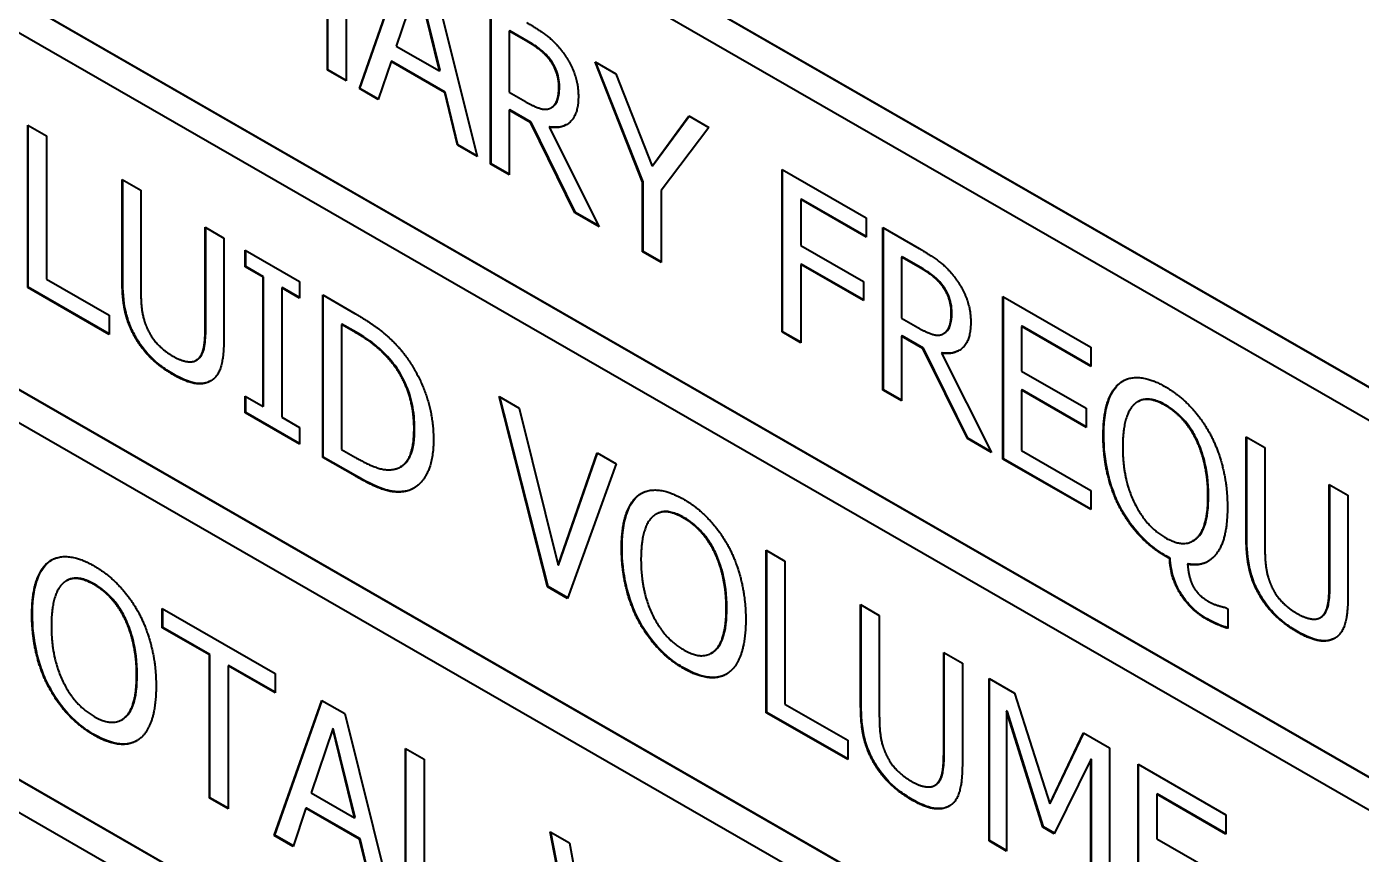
# Model space of a CAD drawing. Header units: millimetres. Extents: x 0 to 4205, y 0 to 2970.
# Drawn here: x 3783.57 to 3791.96, y 2356.23 to 2361.44 of the extents above; entities that cross this region are included whole.
import ezdxf

# ---------------------------------------------------------------- set-up
doc = ezdxf.new("R2010")
doc.units = ezdxf.units.MM
doc.header["$LTSCALE"] = 5
doc.layers.add('가시적인 것(ISO)', color=3, linetype='Continuous', lineweight=40)
doc.layers.add('가시적인 좁은 것(ISO)', color=3, linetype='Continuous', lineweight=35)

msp = doc.modelspace()

# ---------------------------------------------------------------- linework, layer by layer
at = {"layer": '가시적인 것(ISO)'}
for p, q in [((3782.2341, 2364.8003), (3797.9637, 2355.7422)), ((3797.9637, 2355.7381), (3782.2306, 2364.7982)), ((3782.2306, 2364.5938), (3797.9637, 2355.5337)), ((3797.9637, 2353.2855), (3782.2306, 2362.3456)), ((3782.2341, 2362.3476), (3797.9637, 2353.2896)), ((3782.2306, 2362.1412), (3797.9637, 2353.0811)), ((3785.5783, 2362.1172), (3785.5783, 2361.0952)), ((3785.4608, 2361.1629), (3785.4608, 2362.0432)), ((3785.4643, 2361.1649), (3785.4643, 2362.0452)), ((3785.6621, 2361.047), (3785.9601, 2361.8973)), ((3785.6656, 2361.049), (3785.9624, 2361.896)), ((3786.1047, 2361.814), (3786.4027, 2360.6205)), ((3786.0295, 2361.7182), (3785.8934, 2361.3154)), ((3786.1663, 2361.1582), (3786.0295, 2361.7182)), ((3786.1699, 2361.1603), (3786.0331, 2361.7202)), ((3786.4865, 2360.5722), (3786.4865, 2361.5942)), ((3786.4901, 2360.5743), (3786.4901, 2361.5921)), ((3786.6075, 2361.4109), (3786.604, 2361.4089)), ((3786.7207, 2361.3417), (3786.604, 2361.4089)), ((3786.604, 2361.4089), (3786.604, 2361.0247)), ((3786.7243, 2361.3437), (3786.6075, 2361.4109)), ((3785.8934, 2361.3154), (3786.1663, 2361.1582)), ((3785.8612, 2361.218), (3785.781, 2360.9785)), ((3785.8647, 2361.2201), (3785.8612, 2361.218)), ((3786.1986, 2361.0237), (3785.8612, 2361.218)), ((3786.2021, 2361.0258), (3785.8647, 2361.2201)), ((3787.1448, 2361.2151), (3787.2751, 2361.14)), ((3787.4435, 2360.4592), (3787.1448, 2361.2151)), ((3787.447, 2360.4613), (3787.1504, 2361.2119)), ((3785.4643, 2361.1649), (3785.4608, 2361.1629)), ((3785.5783, 2361.0952), (3785.4608, 2361.1629)), ((3785.5783, 2361.0993), (3785.4643, 2361.1649)), ((3786.1699, 2361.1603), (3786.1663, 2361.1582)), ((3787.2751, 2361.14), (3787.5029, 2360.5592)), ((3785.6656, 2361.049), (3785.6621, 2361.047)), ((3785.781, 2360.9785), (3785.6621, 2361.047)), ((3785.7821, 2360.9819), (3785.6656, 2361.049)), ((3786.2021, 2361.0258), (3786.1986, 2361.0237)), ((3786.2788, 2360.6918), (3786.1986, 2361.0237)), ((3786.2823, 2360.6939), (3786.2021, 2361.0258)), ((3786.604, 2361.0247), (3786.7071, 2360.9653)), ((3786.6075, 2360.9132), (3786.604, 2360.9112)), ((3786.7386, 2360.8337), (3786.604, 2360.9112)), ((3786.604, 2360.9112), (3786.604, 2360.5046)), ((3786.7422, 2360.8357), (3786.6075, 2360.9132)), ((3786.8669, 2360.9263), (3786.8667, 2360.9262)), ((3786.8733, 2360.9299), (3786.8697, 2360.9278)), ((3787.5029, 2360.5592), (3787.735, 2360.8752)), ((3787.5064, 2360.5612), (3787.7364, 2360.8744)), ((3787.735, 2360.8752), (3787.8596, 2360.8034)), ((3783.5763, 2359.7955), (3783.5763, 2360.8174)), ((3783.5763, 2360.8174), (3783.6938, 2360.7498)), ((3783.5798, 2359.7975), (3783.5798, 2360.8154)), ((3786.7422, 2360.8357), (3786.7386, 2360.8337)), ((3787.018, 2360.2662), (3786.7386, 2360.8337)), ((3787.0215, 2360.2682), (3786.7422, 2360.8357)), ((3786.8596, 2360.8061), (3786.8561, 2360.8041)), ((3786.8561, 2360.8041), (3787.1706, 2360.1783)), ((3787.8596, 2360.8034), (3787.5609, 2360.4057)), ((3783.6938, 2360.7498), (3783.6938, 2359.8487)), ((3786.2823, 2360.6939), (3786.2788, 2360.6918)), ((3786.4027, 2360.6205), (3786.2788, 2360.6918)), ((3786.4015, 2360.6252), (3786.2823, 2360.6939)), ((3786.4901, 2360.5743), (3786.4865, 2360.5722)), ((3786.604, 2360.5046), (3786.4865, 2360.5722)), ((3786.604, 2360.5086), (3786.4901, 2360.5743)), ((3787.5064, 2360.5612), (3787.5029, 2360.5592)), ((3788.3209, 2359.5159), (3788.3209, 2360.5378)), ((3788.3209, 2360.5378), (3788.8495, 2360.2334)), ((3788.3244, 2359.5179), (3788.3244, 2360.5358)), ((3784.1701, 2359.8378), (3784.1701, 2360.4755)), ((3784.1701, 2360.4755), (3784.2876, 2360.4078)), ((3784.1736, 2359.8398), (3784.1736, 2360.4734)), ((3787.447, 2360.4613), (3787.4435, 2360.4592)), ((3787.4435, 2360.0212), (3787.4435, 2360.4592)), ((3787.447, 2360.0232), (3787.447, 2360.4613)), ((3784.2876, 2360.4078), (3784.2876, 2359.7701)), ((3787.5609, 2360.4057), (3787.5609, 2359.9535)), ((3788.4419, 2360.3513), (3788.4384, 2360.3493)), ((3788.8495, 2360.1166), (3788.4419, 2360.3513)), ((3787.0215, 2360.2682), (3787.018, 2360.2662)), ((3787.1677, 2360.184), (3787.0215, 2360.2682)), ((3788.8495, 2360.1125), (3788.4384, 2360.3493)), ((3788.4384, 2360.3493), (3788.4384, 2360.0611)), ((3787.1706, 2360.1783), (3787.018, 2360.2662)), ((3788.8495, 2360.2334), (3788.8495, 2360.1125)), ((3784.6922, 2359.5338), (3784.6922, 2360.1748)), ((3784.6922, 2360.1748), (3784.8097, 2360.1071)), ((3784.6958, 2359.5358), (3784.6958, 2360.1727)), ((3784.8097, 2360.1071), (3784.8097, 2359.4694)), ((3788.9548, 2360.1728), (3789.1826, 2360.0416)), ((3788.9548, 2359.1508), (3788.9548, 2360.1728)), ((3788.9583, 2359.1529), (3788.9583, 2360.1707)), ((3784.9437, 2359.9256), (3784.9437, 2360.03)), ((3784.9437, 2360.03), (3785.286, 2359.8328)), ((3784.9472, 2359.9277), (3784.9472, 2360.028)), ((3787.447, 2360.0232), (3787.4435, 2360.0212)), ((3787.5609, 2359.9535), (3787.4435, 2360.0212)), ((3787.5609, 2359.9576), (3787.447, 2360.0232)), ((3788.4384, 2360.0611), (3788.8323, 2359.8342)), ((3788.4419, 2359.9422), (3788.4384, 2359.9401)), ((3788.8323, 2359.7133), (3788.4384, 2359.9401)), ((3788.4384, 2359.9401), (3788.4384, 2359.4482)), ((3788.8323, 2359.7174), (3788.4419, 2359.9422)), ((3789.0758, 2359.9896), (3789.0723, 2359.9875)), ((3789.189, 2359.9203), (3789.0723, 2359.9875)), ((3789.0723, 2359.9875), (3789.0723, 2359.6033)), ((3789.1926, 2359.9223), (3789.0758, 2359.9896)), ((3797.9637, 2350.8328), (3782.2306, 2359.8929)), ((3782.2341, 2359.895), (3797.9637, 2350.8369)), ((3783.6938, 2359.8487), (3784.0884, 2359.6215)), ((3784.9472, 2359.9277), (3784.9437, 2359.9256)), ((3785.0561, 2359.8609), (3784.9437, 2359.9256)), ((3785.0596, 2359.8629), (3784.9472, 2359.9277)), ((3785.0596, 2359.8629), (3785.0561, 2359.8609)), ((3785.0561, 2359.0476), (3785.0561, 2359.8609)), ((3785.0596, 2359.0497), (3785.0596, 2359.8629)), ((3783.5798, 2359.7975), (3783.5763, 2359.7955)), ((3784.0884, 2359.5005), (3783.5763, 2359.7955)), ((3784.0884, 2359.5046), (3783.5798, 2359.7975)), ((3785.1771, 2359.7953), (3785.1736, 2359.7932)), ((3785.286, 2359.7285), (3785.1736, 2359.7932)), ((3785.1736, 2359.7932), (3785.1736, 2358.98)), ((3785.286, 2359.7325), (3785.1771, 2359.7953)), ((3785.286, 2359.8328), (3785.286, 2359.7285)), ((3788.8323, 2359.8342), (3788.8323, 2359.7133)), ((3782.2306, 2359.6886), (3797.9637, 2350.6285)), ((3785.4314, 2359.7491), (3785.6327, 2359.6332)), ((3785.4314, 2358.7272), (3785.4314, 2359.7491)), ((3785.435, 2358.7292), (3785.435, 2359.7471)), ((3789.709, 2358.7165), (3789.709, 2359.7384)), ((3789.709, 2359.7384), (3790.262, 2359.42)), ((3789.7126, 2358.7185), (3789.7126, 2359.7364)), ((3784.0884, 2359.6215), (3784.0884, 2359.5005)), ((3789.0723, 2359.6033), (3789.1754, 2359.5439)), ((3785.5524, 2359.5659), (3785.5489, 2359.5638)), ((3785.6384, 2359.5123), (3785.5489, 2359.5638)), ((3785.5489, 2359.5638), (3785.5489, 2358.7771)), ((3785.642, 2359.5143), (3785.5524, 2359.5659)), ((3788.3244, 2359.5179), (3788.3209, 2359.5159)), ((3788.4384, 2359.4482), (3788.3209, 2359.5159)), ((3788.4384, 2359.4523), (3788.3244, 2359.5179)), ((3789.83, 2359.5519), (3789.8265, 2359.5499)), ((3790.262, 2359.2991), (3789.8265, 2359.5499)), ((3789.8265, 2359.5499), (3789.8265, 2359.27)), ((3790.262, 2359.3032), (3789.83, 2359.5519)), ((3789.0758, 2359.4918), (3789.0723, 2359.4898)), ((3789.2069, 2359.4123), (3789.0723, 2359.4898)), ((3789.0723, 2359.4898), (3789.0723, 2359.0832)), ((3789.2105, 2359.4143), (3789.0758, 2359.4918)), ((3789.3351, 2359.5049), (3789.335, 2359.5048)), ((3789.3415, 2359.5085), (3789.338, 2359.5065)), ((3789.2105, 2359.4143), (3789.2069, 2359.4123)), ((3789.4863, 2358.8448), (3789.2069, 2359.4123)), ((3789.4898, 2358.8468), (3789.2105, 2359.4143)), ((3789.3279, 2359.3847), (3789.3244, 2359.3827)), ((3789.3244, 2359.3827), (3789.6388, 2358.7569)), ((3790.262, 2359.42), (3790.262, 2359.2991)), ((3784.6399, 2359.3397), (3784.6364, 2359.3377)), ((3789.8265, 2359.27), (3790.2326, 2359.0361)), ((3784.9437, 2359.0081), (3784.9437, 2359.1124)), ((3784.9437, 2359.1124), (3785.0561, 2359.0476)), ((3784.9472, 2359.0101), (3784.9472, 2359.1104)), ((3786.8454, 2357.9129), (3786.541, 2359.1102)), ((3786.541, 2359.1102), (3786.667, 2359.0376)), ((3786.8489, 2357.915), (3786.5457, 2359.1074)), ((3788.9583, 2359.1529), (3788.9548, 2359.1508)), ((3789.0723, 2359.0832), (3788.9548, 2359.1508)), ((3789.0723, 2359.0873), (3788.9583, 2359.1529)), ((3789.83, 2359.1511), (3789.8265, 2359.149)), ((3790.2326, 2358.9152), (3789.8265, 2359.149)), ((3789.8265, 2359.149), (3789.8265, 2358.7698)), ((3790.2326, 2358.9192), (3789.83, 2359.1511)), ((3784.9472, 2359.0101), (3784.9437, 2359.0081)), ((3785.286, 2358.8109), (3784.9437, 2359.0081)), ((3785.286, 2358.815), (3784.9472, 2359.0101)), ((3785.0596, 2359.0497), (3785.0561, 2359.0476)), ((3786.667, 2359.0376), (3786.912, 2358.0477)), ((3790.2326, 2359.0361), (3790.2326, 2358.9152)), ((3790.562, 2359.0793), (3790.5584, 2359.0773)), ((3785.1736, 2358.98), (3785.286, 2358.9152)), ((3785.286, 2358.9152), (3785.286, 2358.8109)), ((3789.4898, 2358.8468), (3789.4863, 2358.8448)), ((3789.6388, 2358.7569), (3789.4863, 2358.8448)), ((3789.636, 2358.7626), (3789.4898, 2358.8468)), ((3791.2404, 2358.2189), (3791.2404, 2358.8566)), ((3791.2404, 2358.8566), (3791.3579, 2358.7889)), ((3791.244, 2358.2209), (3791.244, 2358.8545)), ((3785.5489, 2358.7771), (3785.6384, 2358.7255)), ((3786.912, 2358.0477), (3787.1569, 2358.7554)), ((3787.1569, 2358.7554), (3787.2766, 2358.6866)), ((3789.8265, 2358.7698), (3790.262, 2358.519)), ((3791.3579, 2358.7889), (3791.3579, 2358.1512)), ((3785.435, 2358.7292), (3785.4314, 2358.7272)), ((3785.6349, 2358.61), (3785.4314, 2358.7272)), ((3785.6384, 2358.612), (3785.435, 2358.7292)), ((3786.9155, 2358.0497), (3787.1593, 2358.7541)), ((3787.2766, 2358.6866), (3786.9722, 2357.8399)), ((3789.7126, 2358.7185), (3789.709, 2358.7165)), ((3790.262, 2358.3981), (3789.709, 2358.7165)), ((3790.262, 2358.4021), (3789.7126, 2358.7185)), ((3785.9248, 2358.6692), (3785.9213, 2358.6672)), ((3785.9514, 2358.5138), (3785.9479, 2358.5117)), ((3790.262, 2358.519), (3790.262, 2358.3981)), ((3791.7626, 2357.9149), (3791.7626, 2358.5559)), ((3791.7626, 2358.5559), (3791.8801, 2358.4882)), ((3791.7661, 2357.9169), (3791.7661, 2358.5538)), ((3787.4205, 2358.491), (3787.417, 2358.4889)), ((3791.8801, 2358.4882), (3791.8801, 2357.8505)), ((3787.5321, 2358.3714), (3787.5286, 2358.3694)), ((3790.9088, 2358.2029), (3790.9053, 2358.2008)), ((3788.2213, 2357.1206), (3788.2213, 2358.1425)), ((3788.2213, 2358.1425), (3788.3388, 2358.0749)), ((3788.2249, 2357.1226), (3788.2249, 2358.1405)), ((3790.7584, 2358.0907), (3790.7312, 2358.1064)), ((3790.7619, 2358.0927), (3790.7347, 2358.1084)), ((3790.7619, 2358.0927), (3790.7584, 2358.0907)), ((3783.7116, 2358.0719), (3783.7081, 2358.0699)), ((3786.9155, 2358.0497), (3786.912, 2358.0477)), ((3788.3388, 2358.0749), (3788.3388, 2357.1738)), ((3790.8751, 2358.0565), (3790.8716, 2358.0545)), ((3783.8233, 2357.9524), (3783.8197, 2357.9504)), ((3786.8489, 2357.915), (3786.8454, 2357.9129)), ((3786.9722, 2357.8399), (3786.8454, 2357.9129)), ((3786.9734, 2357.8433), (3786.8489, 2357.915)), ((3784.4222, 2357.6545), (3784.4222, 2357.7754)), ((3784.4222, 2357.7754), (3785.1328, 2357.3663)), ((3784.4257, 2357.6566), (3784.4257, 2357.7734)), ((3788.8151, 2357.1629), (3788.8151, 2357.8006)), ((3788.8151, 2357.8006), (3788.9326, 2357.7329)), ((3788.8187, 2357.1649), (3788.8187, 2357.7985)), ((3791.1094, 2357.7834), (3791.1251, 2357.7743)), ((3791.1251, 2357.7743), (3791.1251, 2357.6509)), ((3788.9326, 2357.7329), (3788.9326, 2357.0952)), ((3791.7103, 2357.7208), (3791.7067, 2357.7188)), ((3784.4257, 2357.6566), (3784.4222, 2357.6545)), ((3784.7187, 2357.4838), (3784.4222, 2357.6545)), ((3784.7223, 2357.4858), (3784.4257, 2357.6566)), ((3787.8793, 2357.4965), (3787.8758, 2357.4945)), ((3789.3373, 2356.8589), (3789.3373, 2357.4999)), ((3789.3373, 2357.4999), (3789.4548, 2357.4322)), ((3789.3408, 2356.8609), (3789.3408, 2357.4978)), ((3797.9637, 2348.3802), (3782.2306, 2357.4403)), ((3782.2341, 2357.4423), (3797.9637, 2348.3843)), ((3784.7223, 2357.4858), (3784.7187, 2357.4838)), ((3784.7187, 2356.5827), (3784.7187, 2357.4838)), ((3784.7223, 2356.5848), (3784.7223, 2357.4858)), ((3784.8398, 2357.4181), (3784.8362, 2357.4161)), ((3785.1328, 2357.2453), (3784.8362, 2357.4161)), ((3784.8362, 2357.4161), (3784.8362, 2356.5151)), ((3785.1328, 2357.2494), (3784.8398, 2357.4181)), ((3789.4548, 2357.4322), (3789.4548, 2356.7945)), ((3785.1328, 2357.3663), (3785.1328, 2357.2453)), ((3789.6231, 2357.3353), (3789.7835, 2357.2429)), ((3789.6231, 2356.3134), (3789.6231, 2357.3353)), ((3789.6266, 2356.3154), (3789.6266, 2357.3332)), ((3782.2306, 2357.2359), (3797.9637, 2348.1758)), ((3785.127, 2356.3476), (3785.425, 2357.198)), ((3785.1306, 2356.3497), (3785.4273, 2357.1966)), ((3785.425, 2357.198), (3785.5697, 2357.1146)), ((3788.3388, 2357.1738), (3788.7335, 2356.9466)), ((3789.7835, 2357.2429), (3790.0041, 2356.5469)), ((3784.1704, 2357.0775), (3784.1669, 2357.0755)), ((3785.5697, 2357.1146), (3785.8677, 2355.9211)), ((3788.2249, 2357.1226), (3788.2213, 2357.1206)), ((3788.7335, 2356.8256), (3788.2213, 2357.1206)), ((3788.7335, 2356.8297), (3788.2249, 2357.1226)), ((3789.7362, 2357.1326), (3789.7327, 2357.1306)), ((3789.9612, 2356.4002), (3789.7327, 2357.1306)), ((3789.7327, 2357.1306), (3789.7327, 2356.2502)), ((3789.9647, 2356.4023), (3789.7362, 2357.1326)), ((3785.4945, 2357.0188), (3785.3584, 2356.616)), ((3785.498, 2357.0209), (3785.4945, 2357.0188)), ((3785.6313, 2356.4589), (3785.4945, 2357.0188)), ((3785.6348, 2356.4609), (3785.498, 2357.0209)), ((3790.0041, 2356.5469), (3790.2176, 2356.9929)), ((3790.2176, 2356.9929), (3790.3809, 2356.8989)), ((3788.7335, 2356.9466), (3788.7335, 2356.8256)), ((3790.0077, 2356.5489), (3790.2196, 2356.9918)), ((3785.9515, 2355.8729), (3785.9515, 2356.8948)), ((3785.9515, 2356.8948), (3786.0689, 2356.8272)), ((3785.955, 2355.8749), (3785.955, 2356.8928)), ((3786.0689, 2356.8272), (3786.0689, 2355.9261)), ((3790.2634, 2356.8249), (3790.0328, 2356.359)), ((3790.267, 2356.827), (3790.2634, 2356.8249)), ((3790.2634, 2355.9446), (3790.2634, 2356.8249)), ((3790.267, 2355.9466), (3790.267, 2356.827)), ((3790.3809, 2356.8989), (3790.3809, 2355.877)), ((3790.56, 2355.7738), (3790.56, 2356.7958)), ((3790.56, 2356.7958), (3791.1129, 2356.4773)), ((3790.5635, 2355.7759), (3790.5635, 2356.7937)), ((3789.285, 2356.6648), (3789.2814, 2356.6628)), ((3784.7223, 2356.5848), (3784.7187, 2356.5827)), ((3784.8362, 2356.5151), (3784.7187, 2356.5827)), ((3784.8362, 2356.5192), (3784.7223, 2356.5848)), ((3785.3584, 2356.616), (3785.6313, 2356.4589)), ((3790.681, 2356.6092), (3790.6774, 2356.6072)), ((3791.1129, 2356.3564), (3790.6774, 2356.6072)), ((3790.6774, 2356.6072), (3790.6774, 2356.3273)), ((3791.1129, 2356.3605), (3790.681, 2356.6092)), ((3785.3262, 2356.5187), (3785.2459, 2356.2792)), ((3785.3297, 2356.5207), (3785.3262, 2356.5187)), ((3785.6635, 2356.3244), (3785.3262, 2356.5187)), ((3785.6671, 2356.3264), (3785.3297, 2356.5207)), ((3790.0077, 2356.5489), (3790.0041, 2356.5469)), ((3785.6348, 2356.4609), (3785.6313, 2356.4589)), ((3791.1129, 2356.4773), (3791.1129, 2356.3564)), ((3785.1306, 2356.3497), (3785.127, 2356.3476)), ((3785.2459, 2356.2792), (3785.127, 2356.3476)), ((3785.2471, 2356.2826), (3785.1306, 2356.3497)), ((3785.6671, 2356.3264), (3785.6635, 2356.3244)), ((3785.7437, 2355.9925), (3785.6635, 2356.3244)), ((3785.7473, 2355.9945), (3785.6671, 2356.3264)), ((3787.0875, 2355.2187), (3786.8618, 2356.3705)), ((3786.8618, 2356.3705), (3786.9829, 2356.3008)), ((3787.091, 2355.2207), (3786.8663, 2356.368)), ((3789.9647, 2356.4023), (3789.9612, 2356.4002)), ((3790.0328, 2356.359), (3789.9612, 2356.4002)), ((3790.0344, 2356.3622), (3789.9647, 2356.4023)), ((3790.6774, 2356.3273), (3791.0836, 2356.0934)), ((3786.9829, 2356.3008), (3787.1605, 2355.3513)), ((3789.6266, 2356.3154), (3789.6231, 2356.3134)), ((3789.7327, 2356.2502), (3789.6231, 2356.3134)), ((3789.7327, 2356.2543), (3789.6266, 2356.3154))]:
    msp.add_line(p, q, dxfattribs=at)
for points, degree in [([(3786.7143, 2361.463), (3786.7902, 2361.4193), (3786.8926, 2361.3412), (3786.9392, 2361.2796)], 2), ([(3786.8611, 2361.2261), (3786.8361, 2361.2595), (3786.7694, 2361.3136), (3786.7207, 2361.3417)], 2), ([(3786.9392, 2361.2796), (3786.9858, 2361.218), (3787.0395, 2361.0786), (3787.0395, 2360.9983)], 2), ([(3786.917, 2361.0581), (3786.917, 2361.1028), (3786.8898, 2361.1872), (3786.8611, 2361.2261)], 2), ([(3786.8669, 2360.9263), (3786.8926, 2360.9396), (3786.917, 2361.0051), (3786.917, 2361.0581)], 2), ([(3786.7071, 2360.9653), (3786.758, 2360.936), (3786.8389, 2360.9101), (3786.8669, 2360.9263)], 2), ([(3787.0395, 2360.9983), (3787.0395, 2360.8865), (3786.9406, 2360.7919), (3786.8561, 2360.8041)], 2), ([(3789.1826, 2360.0416), (3789.2585, 2359.9979), (3789.3609, 2359.9198), (3789.4075, 2359.8583)], 2), ([(3789.3294, 2359.8047), (3789.3043, 2359.8381), (3789.2377, 2359.8922), (3789.189, 2359.9203)], 2), ([(3789.4075, 2359.8583), (3789.454, 2359.7967), (3789.5078, 2359.6572), (3789.5078, 2359.5769)], 2), ([(3784.2546, 2359.4777), (3784.208, 2359.5575), (3784.1701, 2359.7285), (3784.1701, 2359.8378)], 2), ([(3784.2876, 2359.7701), (3784.2876, 2359.6989), (3784.3033, 2359.5938), (3784.3255, 2359.5421)], 2), ([(3789.3853, 2359.6367), (3789.3853, 2359.6814), (3789.3581, 2359.7658), (3789.3294, 2359.8047)], 2), ([(3785.6327, 2359.6332), (3785.7573, 2359.5614), (3785.8992, 2359.4367), (3785.9493, 2359.3697)], 2), ([(3789.3351, 2359.5049), (3789.3609, 2359.5182), (3789.3853, 2359.5837), (3789.3853, 2359.6367)], 2), ([(3784.3255, 2359.5421), (3784.3492, 2359.4871), (3784.4308, 2359.3978), (3784.4895, 2359.364)], 2), ([(3784.6543, 2359.3527), (3784.6765, 2359.3789), (3784.6922, 2359.465), (3784.6922, 2359.5338)], 2), ([(3785.872, 2359.3165), (3785.8247, 2359.3761), (3785.718, 2359.4665), (3785.6384, 2359.5123)], 2), ([(3789.1754, 2359.5439), (3789.2263, 2359.5146), (3789.3072, 2359.4887), (3789.3351, 2359.5049)], 2), ([(3789.5078, 2359.5769), (3789.5078, 2359.4651), (3789.4089, 2359.3705), (3789.3244, 2359.3827)], 2), ([(3784.4895, 2359.248), (3784.4115, 2359.293), (3784.2954, 2359.407), (3784.2546, 2359.4777)], 2), ([(3784.8097, 2359.4694), (3784.8097, 2359.3626), (3784.7725, 2359.2317), (3784.7252, 2359.2067)], 2), ([(3784.4895, 2359.364), (3784.5447, 2359.3322), (3784.6306, 2359.3249), (3784.6543, 2359.3527)], 2), ([(3784.6399, 2359.3397), (3784.6466, 2359.3436), (3784.6525, 2359.3486), (3784.6578, 2359.3548)], 3), ([(3785.9493, 2359.3697), (3786.0345, 2359.2552), (3786.1284, 2358.985), (3786.1284, 2358.836)], 2), ([(3786.0059, 2358.9081), (3786.0059, 2359.0257), (3785.9386, 2359.231), (3785.872, 2359.3165)], 2), ([(3784.7252, 2359.2067), (3784.6829, 2359.183), (3784.5712, 2359.201), (3784.4895, 2359.248)], 2), ([(3784.7307, 2359.2098), (3784.73, 2359.2095), (3784.7294, 2359.2091), (3784.7287, 2359.2088)], 3), ([(3790.3408, 2358.8628), (3790.3408, 2358.992), (3790.3959, 2359.1557), (3790.4468, 2359.196)], 2), ([(3790.4468, 2359.196), (3790.4984, 2359.235), (3790.6423, 2359.2225), (3790.7312, 2359.1714)], 2), ([(3790.4503, 2359.198), (3790.4554, 2359.2018), (3790.4606, 2359.2054), (3790.466, 2359.2086)], 3), ([(3790.7319, 2359.0533), (3790.6681, 2359.0901), (3790.5721, 2359.094), (3790.5356, 2359.0604)], 2), ([(3790.7312, 2359.1714), (3790.8214, 2359.1194), (3790.9661, 2358.9632), (3791.0162, 2358.8681)], 2), ([(3790.5356, 2359.0604), (3790.5005, 2359.0284), (3790.4633, 2358.8917), (3790.4633, 2358.7923)], 2), ([(3790.9274, 2358.8347), (3790.8923, 2358.908), (3790.7935, 2359.0179), (3790.7319, 2359.0533)], 2), ([(3785.8827, 2358.6528), (3785.9443, 2358.6654), (3786.0059, 2358.7889), (3786.0059, 2358.9081)], 2), ([(3790.4461, 2358.4097), (3790.3952, 2358.5068), (3790.3408, 2358.737), (3790.3408, 2358.8628)], 2), ([(3791.0162, 2358.8681), (3791.0664, 2358.7721), (3791.1222, 2358.5404), (3791.1222, 2358.4128)], 2), ([(3786.1284, 2358.836), (3786.1284, 2358.696), (3786.0302, 2358.5273), (3785.9479, 2358.5117)], 2), ([(3790.4633, 2358.7923), (3790.4633, 2358.5911), (3790.6094, 2358.2924), (3790.7319, 2358.2219)], 2), ([(3790.9998, 2358.4834), (3790.9998, 2358.5852), (3790.9618, 2358.7636), (3790.9274, 2358.8347)], 2), ([(3785.6384, 2358.7255), (3785.7165, 2358.6806), (3785.8347, 2358.6415), (3785.8827, 2358.6528)], 2), ([(3785.9479, 2358.5117), (3785.8805, 2358.5017), (3785.7423, 2358.5481), (3785.6349, 2358.61)], 2), ([(3786.005, 2358.5331), (3785.9887, 2358.5239), (3785.9708, 2358.5174), (3785.9514, 2358.5138)], 3), ([(3787.417, 2358.4889), (3787.4685, 2358.5271), (3787.6125, 2358.5146), (3787.7013, 2358.4635)], 2), ([(3787.3109, 2358.1558), (3787.3109, 2358.2842), (3787.3661, 2358.4478), (3787.417, 2358.4889)], 2), ([(3787.4205, 2358.491), (3787.4251, 2358.4944), (3787.4299, 2358.4976), (3787.4348, 2358.5005)], 3), ([(3787.7013, 2358.4635), (3787.7916, 2358.4115), (3787.9363, 2358.2553), (3787.9864, 2358.161)], 2), ([(3790.7319, 2358.2219), (3790.8544, 2358.1514), (3790.9998, 2358.2821), (3790.9998, 2358.4834)], 2), ([(3787.5058, 2358.3525), (3787.4707, 2358.3205), (3787.4334, 2358.1846), (3787.4334, 2358.0853)], 2), ([(3787.702, 2358.3455), (3787.6383, 2358.3822), (3787.5423, 2358.3861), (3787.5058, 2358.3525)], 2), ([(3787.8976, 2358.1269), (3787.8625, 2358.2001), (3787.7636, 2358.31), (3787.702, 2358.3455)], 2), ([(3790.7312, 2358.1064), (3790.6416, 2358.1579), (3790.4977, 2358.3112), (3790.4461, 2358.4097)], 2), ([(3791.1222, 2358.4128), (3791.1222, 2358.2141), (3790.9883, 2358.0328), (3790.8716, 2358.0545)], 2), ([(3791.325, 2357.8588), (3791.2784, 2357.9386), (3791.2404, 2358.1096), (3791.2404, 2358.2189)], 2), ([(3783.7081, 2358.0699), (3783.7597, 2358.1081), (3783.9036, 2358.0956), (3783.9924, 2358.0445)], 2), ([(3787.4162, 2357.7018), (3787.3654, 2357.799), (3787.3109, 2358.0299), (3787.3109, 2358.1558)], 2), ([(3787.4334, 2358.0853), (3787.4334, 2357.884), (3787.5796, 2357.5862), (3787.702, 2357.5157)], 2), ([(3787.9699, 2357.7763), (3787.9699, 2357.8773), (3787.932, 2358.0557), (3787.8976, 2358.1269)], 2), ([(3787.9864, 2358.161), (3788.0365, 2358.0642), (3788.0924, 2357.8333), (3788.0924, 2357.7058)], 2), ([(3790.9876, 2357.7111), (3790.888, 2357.7684), (3790.7641, 2357.9681), (3790.7584, 2358.0907)], 2), ([(3791.3579, 2358.1512), (3791.3579, 2358.08), (3791.3737, 2357.9749), (3791.3959, 2357.9232)], 2), ([(3783.6021, 2357.7368), (3783.6021, 2357.8651), (3783.6572, 2358.0288), (3783.7081, 2358.0699)], 2), ([(3783.7116, 2358.0719), (3783.7163, 2358.0754), (3783.721, 2358.0785), (3783.7259, 2358.0815)], 3), ([(3783.9924, 2358.0445), (3784.0827, 2357.9925), (3784.2274, 2357.8363), (3784.2775, 2357.742)], 2), ([(3790.8716, 2358.0545), (3790.8744, 2358.0148), (3790.8916, 2357.9436), (3790.9052, 2357.9183)], 2), ([(3783.7969, 2357.9335), (3783.7618, 2357.9015), (3783.7246, 2357.7656), (3783.7246, 2357.6662)], 2), ([(3783.9932, 2357.9264), (3783.9294, 2357.9632), (3783.8334, 2357.9671), (3783.7969, 2357.9335)], 2), ([(3784.1887, 2357.7078), (3784.1536, 2357.781), (3784.0548, 2357.891), (3783.9932, 2357.9264)], 2), ([(3790.9052, 2357.9183), (3790.9217, 2357.8873), (3790.9668, 2357.8415), (3791.0069, 2357.8184)], 2), ([(3791.3959, 2357.9232), (3791.4195, 2357.8681), (3791.5012, 2357.7789), (3791.5599, 2357.7451)], 2), ([(3791.5599, 2357.6291), (3791.4818, 2357.6741), (3791.3658, 2357.7881), (3791.325, 2357.8588)], 2), ([(3791.7246, 2357.7338), (3791.7468, 2357.76), (3791.7626, 2357.8461), (3791.7626, 2357.9149)], 2), ([(3791.8801, 2357.8505), (3791.8801, 2357.7437), (3791.8428, 2357.6128), (3791.7955, 2357.5878)], 2), ([(3787.702, 2357.5157), (3787.8245, 2357.4451), (3787.9699, 2357.5751), (3787.9699, 2357.7763)], 2), ([(3791.0069, 2357.8184), (3791.0306, 2357.8048), (3791.095, 2357.785), (3791.1094, 2357.7834)], 2), ([(3783.7074, 2357.2827), (3783.6565, 2357.3799), (3783.6021, 2357.6109), (3783.6021, 2357.7368)], 2), ([(3783.7246, 2357.6662), (3783.7246, 2357.465), (3783.8707, 2357.1672), (3783.9932, 2357.0966)], 2), ([(3784.261, 2357.3573), (3784.261, 2357.4583), (3784.2231, 2357.6367), (3784.1887, 2357.7078)], 2), ([(3784.2775, 2357.742), (3784.3277, 2357.6452), (3784.3835, 2357.4143), (3784.3835, 2357.2867)], 2), ([(3787.7013, 2357.3985), (3787.6118, 2357.45), (3787.4685, 2357.6029), (3787.4162, 2357.7018)], 2), ([(3788.0924, 2357.7058), (3788.0924, 2357.5816), (3788.038, 2357.4117), (3787.9864, 2357.3735)], 2), ([(3791.1251, 2357.6509), (3791.0929, 2357.6604), (3791.0227, 2357.6909), (3790.9876, 2357.7111)], 2), ([(3791.5599, 2357.7451), (3791.615, 2357.7133), (3791.701, 2357.706), (3791.7246, 2357.7338)], 2), ([(3791.7103, 2357.7208), (3791.7169, 2357.7247), (3791.7229, 2357.7297), (3791.7282, 2357.7359)], 3), ([(3791.7955, 2357.5878), (3791.7533, 2357.5641), (3791.6415, 2357.5821), (3791.5599, 2357.6291)], 2), ([(3791.801, 2357.5909), (3791.8004, 2357.5906), (3791.7997, 2357.5902), (3791.7991, 2357.5899)], 3), ([(3783.9932, 2357.0966), (3784.1156, 2357.0261), (3784.261, 2357.156), (3784.261, 2357.3573)], 2), ([(3787.9864, 2357.3735), (3787.932, 2357.3336), (3787.788, 2357.3486), (3787.7013, 2357.3985)], 2), ([(3783.9924, 2356.9795), (3783.9029, 2357.031), (3783.7597, 2357.1839), (3783.7074, 2357.2827)], 2), ([(3784.3835, 2357.2867), (3784.3835, 2357.1625), (3784.3291, 2356.9926), (3784.2775, 2356.9544)], 2), ([(3788.8996, 2356.8028), (3788.8531, 2356.8826), (3788.8151, 2357.0536), (3788.8151, 2357.1629)], 2), ([(3788.9326, 2357.0952), (3788.9326, 2357.024), (3788.9484, 2356.9189), (3788.9706, 2356.8672)], 2), ([(3784.2775, 2356.9544), (3784.2231, 2356.9145), (3784.0791, 2356.9295), (3783.9924, 2356.9795)], 2), ([(3788.9706, 2356.8672), (3788.9942, 2356.8121), (3789.0759, 2356.7229), (3789.1346, 2356.6891)], 2), ([(3789.2993, 2356.6778), (3789.3215, 2356.704), (3789.3373, 2356.7901), (3789.3373, 2356.8589)], 2), ([(3789.1346, 2356.5731), (3789.0565, 2356.6181), (3788.9405, 2356.7321), (3788.8996, 2356.8028)], 2), ([(3789.4548, 2356.7945), (3789.4548, 2356.6877), (3789.4175, 2356.5568), (3789.3702, 2356.5318)], 2), ([(3789.1346, 2356.6891), (3789.1897, 2356.6573), (3789.2757, 2356.65), (3789.2993, 2356.6778)], 2), ([(3789.285, 2356.6648), (3789.2916, 2356.6687), (3789.2976, 2356.6737), (3789.3029, 2356.6799)], 3), ([(3789.3702, 2356.5318), (3789.328, 2356.5081), (3789.2162, 2356.5261), (3789.1346, 2356.5731)], 2), ([(3789.3757, 2356.5349), (3789.3751, 2356.5346), (3789.3744, 2356.5342), (3789.3738, 2356.5339)], 3)]:
    msp.add_open_spline(points, degree=degree, dxfattribs=at)
for points, knots in [([(3786.8647, 2361.2281), (3786.8469, 2361.2518), (3786.8271, 2361.2717), (3786.7913, 2361.3008), (3786.7665, 2361.3194), (3786.7243, 2361.3437)], [-0.08567867, -0.08567867, -0.08567867, -0.08567867, -0.03584693, -0.03584693, 0, 0, 0, 0]), ([(3786.9205, 2361.0601), (3786.9205, 2361.0779), (3786.9189, 2361.0966), (3786.9117, 2361.1324), (3786.9066, 2361.1506), (3786.8895, 2361.1905), (3786.8781, 2361.2099), (3786.8647, 2361.2281)], [-0.04140128, -0.04140128, -0.04140128, -0.04140128, -0.02640117, -0.02640117, -0.01371049, -0.01371049, 0, 0, 0, 0]), ([(3786.8733, 2360.9299), (3786.8806, 2360.9341), (3786.8871, 2360.9396), (3786.8992, 2360.9543), (3786.9044, 2360.9637), (3786.9148, 2360.9916), (3786.9205, 2361.0178), (3786.9205, 2361.0601)], [-0.06705283, -0.06705283, -0.06705283, -0.06705283, -0.05025397, -0.05025397, -0.03103761, -0.03103761, 0, 0, 0, 0]), ([(3786.9665, 2360.8212), (3786.9649, 2360.8203), (3786.9632, 2360.8194), (3786.9321, 2360.8038), (3786.8974, 2360.8007), (3786.8596, 2360.8061)], [-0.03611455, -0.03611455, -0.03611455, -0.03611455, -0.03422864, -0.03422864, 0, 0, 0, 0]), ([(3789.3329, 2359.8067), (3789.3152, 2359.8304), (3789.2954, 2359.8503), (3789.2596, 2359.8794), (3789.2348, 2359.898), (3789.1926, 2359.9223)], [-0.08567867, -0.08567867, -0.08567867, -0.08567867, -0.03584693, -0.03584693, 0, 0, 0, 0]), ([(3784.2581, 2359.4798), (3784.2428, 2359.5061), (3784.2295, 2359.5332), (3784.2036, 2359.5986), (3784.1962, 2359.6288), (3784.1779, 2359.7112), (3784.1736, 2359.7799), (3784.1736, 2359.8398)], [-0.06277013, -0.06277013, -0.06277013, -0.06277013, -0.05478899, -0.05478899, -0.04400046, -0.04400046, 0, 0, 0, 0]), ([(3789.3888, 2359.6387), (3789.3888, 2359.6565), (3789.3872, 2359.6752), (3789.38, 2359.711), (3789.3749, 2359.7292), (3789.3578, 2359.7691), (3789.3463, 2359.7885), (3789.3329, 2359.8067)], [-0.04140128, -0.04140128, -0.04140128, -0.04140128, -0.02640117, -0.02640117, -0.01371049, -0.01371049, 0, 0, 0, 0]), ([(3789.3415, 2359.5085), (3789.3489, 2359.5127), (3789.3554, 2359.5182), (3789.3675, 2359.5329), (3789.3727, 2359.5423), (3789.3831, 2359.5702), (3789.3888, 2359.5964), (3789.3888, 2359.6387)], [-0.06705283, -0.06705283, -0.06705283, -0.06705283, -0.05025397, -0.05025397, -0.03103761, -0.03103761, 0, 0, 0, 0]), ([(3784.6578, 2359.3548), (3784.6786, 2359.3793), (3784.6852, 2359.4093), (3784.694, 2359.4575), (3784.6958, 2359.4983), (3784.6958, 2359.5358)], [-0.03963328, -0.03963328, -0.03963328, -0.03963328, -0.02752855, -0.02752855, 0, 0, 0, 0]), ([(3785.8755, 2359.3186), (3785.844, 2359.3582), (3785.8105, 2359.3931), (3785.753, 2359.4418), (3785.7126, 2359.4737), (3785.642, 2359.5143)], [-0.1576458, -0.1576458, -0.1576458, -0.1576458, -0.059904, -0.059904, 0, 0, 0, 0]), ([(3784.4931, 2359.2501), (3784.4653, 2359.2661), (3784.437, 2359.2846), (3784.3855, 2359.3248), (3784.3621, 2359.3459), (3784.3089, 2359.4026), (3784.2816, 2359.4391), (3784.2581, 2359.4798)], [-0.07265851, -0.07265851, -0.07265851, -0.07265851, -0.04900249, -0.04900249, -0.02818557, -0.02818557, 0, 0, 0, 0]), ([(3789.4348, 2359.3998), (3789.4331, 2359.3989), (3789.4315, 2359.398), (3789.4003, 2359.3824), (3789.3657, 2359.3793), (3789.3279, 2359.3847)], [-0.03611455, -0.03611455, -0.03611455, -0.03611455, -0.03422864, -0.03422864, 0, 0, 0, 0]), ([(3786.0094, 2358.9102), (3786.0094, 2358.9579), (3786.0053, 2359.0088), (3785.9849, 2359.1058), (3785.9706, 2359.1512), (3785.9298, 2359.2401), (3785.9049, 2359.2808), (3785.8755, 2359.3186)], [-0.09412968, -0.09412968, -0.09412968, -0.09412968, -0.0591507, -0.0591507, -0.029243, -0.029243, 0, 0, 0, 0]), ([(3784.7287, 2359.2088), (3784.7148, 2359.201), (3784.6996, 2359.1957), (3784.6624, 2359.1901), (3784.6439, 2359.1919), (3784.5877, 2359.201), (3784.5385, 2359.2239), (3784.4931, 2359.2501)], [-0.06002364, -0.06002364, -0.06002364, -0.06002364, -0.05048049, -0.05048049, -0.03855798, -0.03855798, 0, 0, 0, 0]), ([(3790.3443, 2358.8649), (3790.3443, 2358.9847), (3790.3621, 2359.0506), (3790.3938, 2359.1346), (3790.4177, 2359.1721), (3790.4503, 2359.198)], [-0.07972129, -0.07972129, -0.07972129, -0.07972129, -0.04294628, -0.04294628, 0, 0, 0, 0]), ([(3790.7354, 2359.0554), (3790.7122, 2359.0688), (3790.6888, 2359.0797), (3790.6398, 2359.0944), (3790.6207, 2359.0949), (3790.5908, 2359.0922), (3790.5756, 2359.0871), (3790.562, 2359.0793)], [-0.05013354, -0.05013354, -0.05013354, -0.05013354, -0.03915095, -0.03915095, -0.02635267, -0.02635267, -0.0098448, -0.0098448, -0.0098448, -0.0098448]), ([(3790.931, 2358.8368), (3790.9186, 2358.8625), (3790.9046, 2358.8874), (3790.8729, 2358.9341), (3790.856, 2358.9551), (3790.8051, 2359.0088), (3790.7706, 2359.0351), (3790.7354, 2359.0554)], [-0.06392344, -0.06392344, -0.06392344, -0.06392344, -0.04668159, -0.04668159, -0.0298476, -0.0298476, 0, 0, 0, 0]), ([(3785.9248, 2358.6692), (3785.9311, 2358.6729), (3785.9372, 2358.6771), (3785.9632, 2358.6994), (3785.9752, 2358.7209), (3786.0029, 2358.7834), (3786.0094, 2358.847), (3786.0094, 2358.9102)], [-0.0664739, -0.0664739, -0.0664739, -0.0664739, -0.0620903, -0.0620903, -0.04638943, -0.04638943, 0, 0, 0, 0]), ([(3790.4496, 2358.4117), (3790.4322, 2358.445), (3790.4173, 2358.479), (3790.3891, 2358.5556), (3790.3787, 2358.5939), (3790.3517, 2358.7077), (3790.3443, 2358.789), (3790.3443, 2358.8649)], [-0.09187156, -0.09187156, -0.09187156, -0.09187156, -0.0756208, -0.0756208, -0.05564972, -0.05564972, 0, 0, 0, 0]), ([(3791.0033, 2358.4854), (3791.0033, 2358.5727), (3790.9929, 2358.6447), (3790.9665, 2358.7498), (3790.9516, 2358.7941), (3790.931, 2358.8368)], [-0.06971945, -0.06971945, -0.06971945, -0.06971945, -0.02860009, -0.02860009, 0, 0, 0, 0]), ([(3785.9514, 2358.5138), (3785.8892, 2358.5045), (3785.8398, 2358.5186), (3785.7599, 2358.5455), (3785.6943, 2358.5799), (3785.6384, 2358.612)], [-0.06880073, -0.06880073, -0.06880073, -0.06880073, -0.04741805, -0.04741805, 0, 0, 0, 0]), ([(3787.3145, 2358.1578), (3787.3145, 2358.276), (3787.332, 2358.3411), (3787.3629, 2358.4252), (3787.3872, 2358.464), (3787.4205, 2358.491)], [-0.07927906, -0.07927906, -0.07927906, -0.07927906, -0.04411855, -0.04411855, 0, 0, 0, 0]), ([(3790.9088, 2358.2029), (3790.9119, 2358.2046), (3790.9149, 2358.2066), (3790.9476, 2358.2295), (3790.9651, 2358.2608), (3790.9966, 2358.3446), (3791.0033, 2358.4151), (3791.0033, 2358.4854)], [-0.08206218, -0.08206218, -0.08206218, -0.08206218, -0.07931555, -0.07931555, -0.05162089, -0.05162089, 0, 0, 0, 0]), ([(3787.7056, 2358.3475), (3787.6823, 2358.3609), (3787.659, 2358.3718), (3787.61, 2358.3865), (3787.5909, 2358.387), (3787.5609, 2358.3843), (3787.5458, 2358.3793), (3787.5321, 2358.3714)], [-0.05013354, -0.05013354, -0.05013354, -0.05013354, -0.03915095, -0.03915095, -0.02635267, -0.02635267, -0.0098448, -0.0098448, -0.0098448, -0.0098448]), ([(3787.9011, 2358.1289), (3787.8888, 2358.1546), (3787.8747, 2358.1795), (3787.843, 2358.2262), (3787.8261, 2358.2473), (3787.7753, 2358.3009), (3787.7407, 2358.3273), (3787.7056, 2358.3475)], [-0.06392344, -0.06392344, -0.06392344, -0.06392344, -0.04668159, -0.04668159, -0.0298476, -0.0298476, 0, 0, 0, 0]), ([(3790.7347, 2358.1084), (3790.7025, 2358.1269), (3790.6703, 2358.1489), (3790.6094, 2358.1992), (3790.5811, 2358.2267), (3790.5139, 2358.3039), (3790.4791, 2358.3554), (3790.4496, 2358.4117)], [-0.09081295, -0.09081295, -0.09081295, -0.09081295, -0.06362442, -0.06362442, -0.03821351, -0.03821351, 0, 0, 0, 0]), ([(3791.3285, 2357.8609), (3791.3131, 2357.8872), (3791.2998, 2357.9143), (3791.2739, 2357.9797), (3791.2666, 2358.0099), (3791.2483, 2358.0923), (3791.244, 2358.161), (3791.244, 2358.2209)], [-0.06277013, -0.06277013, -0.06277013, -0.06277013, -0.05478899, -0.05478899, -0.04400046, -0.04400046, 0, 0, 0, 0]), ([(3787.4198, 2357.7038), (3787.4023, 2357.7372), (3787.3875, 2357.7712), (3787.3612, 2357.8428), (3787.3503, 2357.8799), (3787.3219, 2358.0004), (3787.3145, 2358.0818), (3787.3145, 2358.1578)], [-0.1025481, -0.1025481, -0.1025481, -0.1025481, -0.0800779, -0.0800779, -0.0557712, -0.0557712, 0, 0, 0, 0]), ([(3787.9735, 2357.7783), (3787.9735, 2357.8624), (3787.9637, 2357.9344), (3787.9366, 2358.0419), (3787.9217, 2358.0862), (3787.9011, 2358.1289)], [-0.07129885, -0.07129885, -0.07129885, -0.07129885, -0.02860009, -0.02860009, 0, 0, 0, 0]), ([(3790.9911, 2357.7131), (3790.9566, 2357.733), (3790.9221, 2357.7586), (3790.8612, 2357.8221), (3790.8414, 2357.851), (3790.8095, 2357.9031), (3790.795, 2357.9348), (3790.7702, 2358.0107), (3790.7638, 2358.0531), (3790.7619, 2358.0927)], [-0.08174987, -0.08174987, -0.08174987, -0.08174987, -0.06498363, -0.06498363, -0.04986956, -0.04986956, -0.02836084, -0.02836084, 0, 0, 0, 0]), ([(3783.6056, 2357.7388), (3783.6056, 2357.857), (3783.6231, 2357.922), (3783.654, 2358.0062), (3783.6783, 2358.045), (3783.7116, 2358.0719)], [-0.07927906, -0.07927906, -0.07927906, -0.07927906, -0.04411855, -0.04411855, 0, 0, 0, 0]), ([(3791.0008, 2358.0729), (3790.9966, 2358.0705), (3790.9922, 2358.0683), (3790.9545, 2358.0517), (3790.9168, 2358.0488), (3790.8751, 2358.0565)], [-0.0425681, -0.0425681, -0.0425681, -0.0425681, -0.03738034, -0.03738034, 0, 0, 0, 0]), ([(3783.9967, 2357.9285), (3783.9734, 2357.9419), (3783.9501, 2357.9528), (3783.9011, 2357.9675), (3783.882, 2357.968), (3783.852, 2357.9653), (3783.8369, 2357.9602), (3783.8233, 2357.9524)], [-0.05013354, -0.05013354, -0.05013354, -0.05013354, -0.03915095, -0.03915095, -0.02635267, -0.02635267, -0.0098448, -0.0098448, -0.0098448, -0.0098448]), ([(3784.1922, 2357.7099), (3784.1799, 2357.7356), (3784.1658, 2357.7605), (3784.1342, 2357.8072), (3784.1173, 2357.8282), (3784.0664, 2357.8818), (3784.0319, 2357.9082), (3783.9967, 2357.9285)], [-0.06392344, -0.06392344, -0.06392344, -0.06392344, -0.04668159, -0.04668159, -0.0298476, -0.0298476, 0, 0, 0, 0]), ([(3791.7282, 2357.7359), (3791.749, 2357.7604), (3791.7556, 2357.7904), (3791.7644, 2357.8386), (3791.7661, 2357.8794), (3791.7661, 2357.9169)], [-0.03963328, -0.03963328, -0.03963328, -0.03963328, -0.02752855, -0.02752855, 0, 0, 0, 0]), ([(3791.5634, 2357.6312), (3791.5356, 2357.6472), (3791.5074, 2357.6657), (3791.4559, 2357.7059), (3791.4324, 2357.727), (3791.3793, 2357.7837), (3791.352, 2357.8202), (3791.3285, 2357.8609)], [-0.07265851, -0.07265851, -0.07265851, -0.07265851, -0.04900249, -0.04900249, -0.02818557, -0.02818557, 0, 0, 0, 0]), ([(3787.8793, 2357.4965), (3787.8824, 2357.4983), (3787.8855, 2357.5003), (3787.917, 2357.5224), (3787.9348, 2357.5525), (3787.9668, 2357.638), (3787.9735, 2357.7082), (3787.9735, 2357.7783)], [-0.08391735, -0.08391735, -0.08391735, -0.08391735, -0.08085681, -0.08085681, -0.05145574, -0.05145574, 0, 0, 0, 0]), ([(3783.7109, 2357.2848), (3783.6935, 2357.3181), (3783.6786, 2357.3521), (3783.6523, 2357.4238), (3783.6415, 2357.4609), (3783.6131, 2357.5813), (3783.6056, 2357.6628), (3783.6056, 2357.7388)], [-0.1025481, -0.1025481, -0.1025481, -0.1025481, -0.0800779, -0.0800779, -0.0557712, -0.0557712, 0, 0, 0, 0]), ([(3784.2646, 2357.3593), (3784.2646, 2357.4433), (3784.2548, 2357.5154), (3784.2278, 2357.6229), (3784.2129, 2357.6672), (3784.1922, 2357.7099)], [-0.07129885, -0.07129885, -0.07129885, -0.07129885, -0.02860009, -0.02860009, 0, 0, 0, 0]), ([(3787.7049, 2357.4005), (3787.6732, 2357.4188), (3787.6415, 2357.4403), (3787.5816, 2357.4896), (3787.5539, 2357.5164), (3787.4859, 2357.5937), (3787.4502, 2357.6463), (3787.4198, 2357.7038)], [-0.09093446, -0.09093446, -0.09093446, -0.09093446, -0.06411402, -0.06411402, -0.03908731, -0.03908731, 0, 0, 0, 0]), ([(3791.1251, 2357.654), (3791.101, 2357.6613), (3791.0786, 2357.6701), (3791.038, 2357.6878), (3791.0146, 2357.6996), (3790.9911, 2357.7131)], [-0.03472397, -0.03472397, -0.03472397, -0.03472397, -0.01992793, -0.01992793, 0, 0, 0, 0]), ([(3791.7991, 2357.5899), (3791.7852, 2357.5821), (3791.77, 2357.5768), (3791.7328, 2357.5712), (3791.7142, 2357.573), (3791.6581, 2357.5821), (3791.6089, 2357.605), (3791.5634, 2357.6312)], [-0.06002364, -0.06002364, -0.06002364, -0.06002364, -0.05048049, -0.05048049, -0.03855798, -0.03855798, 0, 0, 0, 0]), ([(3784.1704, 2357.0775), (3784.1736, 2357.0793), (3784.1766, 2357.0812), (3784.2082, 2357.1034), (3784.2259, 2357.1335), (3784.258, 2357.219), (3784.2646, 2357.2892), (3784.2646, 2357.3593)], [-0.08391735, -0.08391735, -0.08391735, -0.08391735, -0.08085681, -0.08085681, -0.05145574, -0.05145574, 0, 0, 0, 0]), ([(3787.9716, 2357.3637), (3787.959, 2357.3566), (3787.9455, 2357.3512), (3787.9031, 2357.3403), (3787.8783, 2357.3416), (3787.8129, 2357.3484), (3787.7595, 2357.3691), (3787.7049, 2357.4005)], [-0.06686054, -0.06686054, -0.06686054, -0.06686054, -0.05988371, -0.05988371, -0.04632861, -0.04632861, 0, 0, 0, 0]), ([(3783.996, 2356.9815), (3783.9643, 2356.9997), (3783.9326, 2357.0213), (3783.8727, 2357.0706), (3783.845, 2357.0973), (3783.7771, 2357.1747), (3783.7413, 2357.2273), (3783.7109, 2357.2848)], [-0.09093446, -0.09093446, -0.09093446, -0.09093446, -0.06411402, -0.06411402, -0.03908731, -0.03908731, 0, 0, 0, 0]), ([(3788.9032, 2356.8049), (3788.8878, 2356.8312), (3788.8745, 2356.8583), (3788.8486, 2356.9237), (3788.8412, 2356.9539), (3788.8229, 2357.0363), (3788.8187, 2357.105), (3788.8187, 2357.1649)], [-0.06277013, -0.06277013, -0.06277013, -0.06277013, -0.05478899, -0.05478899, -0.04400046, -0.04400046, 0, 0, 0, 0]), ([(3784.2628, 2356.9447), (3784.2501, 2356.9376), (3784.2367, 2356.9321), (3784.1942, 2356.9212), (3784.1694, 2356.9225), (3784.1041, 2356.9293), (3784.0506, 2356.95), (3783.996, 2356.9815)], [-0.06686054, -0.06686054, -0.06686054, -0.06686054, -0.05988371, -0.05988371, -0.04632861, -0.04632861, 0, 0, 0, 0]), ([(3789.3029, 2356.6799), (3789.3237, 2356.7044), (3789.3303, 2356.7344), (3789.3391, 2356.7826), (3789.3408, 2356.8234), (3789.3408, 2356.8609)], [-0.03963328, -0.03963328, -0.03963328, -0.03963328, -0.02752855, -0.02752855, 0, 0, 0, 0]), ([(3789.1381, 2356.5752), (3789.1103, 2356.5912), (3789.0821, 2356.6097), (3789.0306, 2356.6499), (3789.0071, 2356.671), (3788.954, 2356.7277), (3788.9267, 2356.7642), (3788.9032, 2356.8049)], [-0.07265851, -0.07265851, -0.07265851, -0.07265851, -0.04900249, -0.04900249, -0.02818557, -0.02818557, 0, 0, 0, 0]), ([(3789.3738, 2356.5339), (3789.3598, 2356.5261), (3789.3447, 2356.5208), (3789.3074, 2356.5152), (3789.2889, 2356.517), (3789.2328, 2356.5261), (3789.1836, 2356.549), (3789.1381, 2356.5752)], [-0.06002364, -0.06002364, -0.06002364, -0.06002364, -0.05048049, -0.05048049, -0.03855798, -0.03855798, 0, 0, 0, 0])]:
    msp.add_open_spline(points, degree=3, knots=knots, dxfattribs=at)
at = {"layer": '가시적인 좁은 것(ISO)'}
for p, q in [((3786.7243, 2361.3437), (3786.7207, 2361.3417)), ((3786.8647, 2361.2281), (3786.8611, 2361.2261)), ((3786.9205, 2361.0601), (3786.917, 2361.0581)), ((3789.1926, 2359.9223), (3789.189, 2359.9203)), ((3784.1736, 2359.8398), (3784.1701, 2359.8378)), ((3789.3329, 2359.8067), (3789.3294, 2359.8047)), ((3789.3888, 2359.6387), (3789.3853, 2359.6367)), ((3784.6958, 2359.5358), (3784.6922, 2359.5338)), ((3785.642, 2359.5143), (3785.6384, 2359.5123)), ((3784.2581, 2359.4798), (3784.2546, 2359.4777)), ((3784.6578, 2359.3548), (3784.6543, 2359.3527)), ((3785.8755, 2359.3186), (3785.872, 2359.3165)), ((3784.4931, 2359.2501), (3784.4895, 2359.248)), ((3784.7287, 2359.2088), (3784.7252, 2359.2067)), ((3790.4503, 2359.198), (3790.4468, 2359.196)), ((3790.7354, 2359.0554), (3790.7319, 2359.0533)), ((3786.0094, 2358.9102), (3786.0059, 2358.9081)), ((3790.3443, 2358.8649), (3790.3408, 2358.8628)), ((3790.931, 2358.8368), (3790.9274, 2358.8347)), ((3785.6384, 2358.612), (3785.6349, 2358.61)), ((3791.0033, 2358.4854), (3790.9998, 2358.4834)), ((3787.7056, 2358.3475), (3787.702, 2358.3455)), ((3790.4496, 2358.4117), (3790.4461, 2358.4097)), ((3791.244, 2358.2209), (3791.2404, 2358.2189)), ((3787.3145, 2358.1578), (3787.3109, 2358.1558)), ((3787.9011, 2358.1289), (3787.8976, 2358.1269)), ((3790.7347, 2358.1084), (3790.7312, 2358.1064)), ((3783.9967, 2357.9285), (3783.9932, 2357.9264)), ((3791.7661, 2357.9169), (3791.7626, 2357.9149)), ((3791.3285, 2357.8609), (3791.325, 2357.8588)), ((3787.9735, 2357.7783), (3787.9699, 2357.7763)), ((3783.6056, 2357.7388), (3783.6021, 2357.7368)), ((3784.1922, 2357.7099), (3784.1887, 2357.7078)), ((3787.4198, 2357.7038), (3787.4162, 2357.7018)), ((3790.9911, 2357.7131), (3790.9876, 2357.7111)), ((3791.7282, 2357.7359), (3791.7246, 2357.7338)), ((3791.5634, 2357.6312), (3791.5599, 2357.6291)), ((3791.7991, 2357.5899), (3791.7955, 2357.5878)), ((3784.2646, 2357.3593), (3784.261, 2357.3573)), ((3787.7049, 2357.4005), (3787.7013, 2357.3985)), ((3783.7109, 2357.2848), (3783.7074, 2357.2827)), ((3788.8187, 2357.1649), (3788.8151, 2357.1629)), ((3783.996, 2356.9815), (3783.9924, 2356.9795)), ((3789.3408, 2356.8609), (3789.3373, 2356.8589)), ((3788.9032, 2356.8049), (3788.8996, 2356.8028)), ((3789.3029, 2356.6799), (3789.2993, 2356.6778)), ((3789.1381, 2356.5752), (3789.1346, 2356.5731)), ((3789.3738, 2356.5339), (3789.3702, 2356.5318))]:
    msp.add_line(p, q, dxfattribs=at)

doc.saveas('drawing.dxf')
